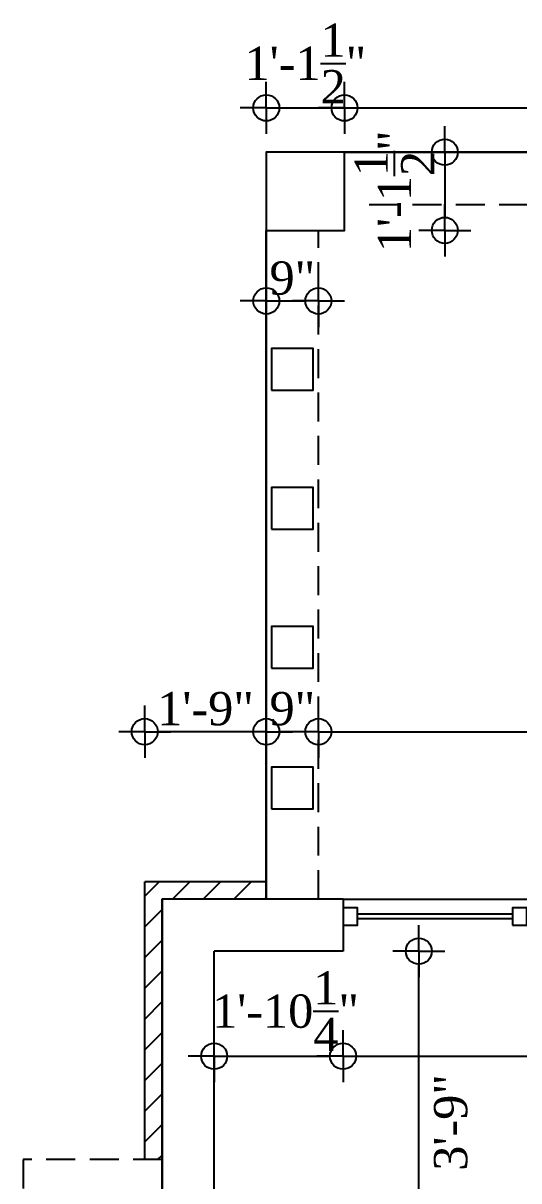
# Model space of a CAD drawing. Extents: x -4781 to 3971, y -2954 to -1072.
# Drawn here: x -4776.8 to -4691.1, y -1891.3 to -1691.4 of the extents above; entities that cross this region are included whole.
import ezdxf

# ---------------------------------------------------------------- set-up
doc = ezdxf.new("R2010")
doc.units = 0
doc.header["$LTSCALE"] = 20
doc.header["$MEASUREMENT"] = 0
doc.header["$PDMODE"] = 34
doc.linetypes.add('HIDDEN', pattern=[0.375, 0.25, -0.125])
doc.layers.get('0').update_dxf_attribs({"linetype": 'CONTINUOUS'})
doc.layers.get('DEFPOINTS').update_dxf_attribs({"linetype": 'CONTINUOUS'})
doc.layers.add('area', color=3, linetype='CONTINUOUS', plot=False)
for name, color, linetype in [('DIMLINE', 254, 'CONTINUOUS'), ('glass', 4, 'CONTINUOUS'), ('Roof lilne', 31, 'CONTINUOUS'), ('wall', 13, 'CONTINUOUS')]:
    doc.layers.add(name, color=color, linetype=linetype)
doc.styles.add('DIMTEXT', font='times_1.ttf')
doc.dimstyles.new('ARCH_48_0', dxfattribs={"dimtxt": 5.75, "dimasz": 2.25, "dimexe": 0.25, "dimexo": 0, "dimgap": 1, "dimtad": 1, "dimzin": 3, "dimdsep": 46, "dimlunit": 4, "dimtxsty": 'DIMTEXT', "dimblk": 'BLK', "dimcen": 0, "dimdle": 0.09375, "dimse1": 1, "dimse2": 1, "dimclrd": 254, "dimclrt": 3, "dimadec": 1, "dimazin": 0, "dimtfac": 1, "dimtix": 1, "dimtmove": 2, "dimatfit": 3, "dimldrblk": 'NONE', "dimfxl": 0.25, "dimtvp": 1.4625, "dimtolj": 1, "dimtzin": 15, "dimarcsym": 0})

# ---------------------------------------------------------------- blocks, each defined once
blk = doc.blocks.new('BLK')
for q in [(0, 2), (-2, 0), (2, 0), (0, -2)]:
    blk.add_line((0, 0), q)
blk.add_circle((0, 0), 1)
blk = doc.blocks.new('*D666')
at = {"layer": 'DEFPOINTS', "color": 0, "lineweight": -2, "transparency": 16777216}
for p in [(-4721.52, -1850.13), (-4721.52, -1869.8), (-4743.77, -1890.49)]:
    blk.add_point(p, dxfattribs=at)
at = {"layer": 'DIMLINE', "color": 254, "lineweight": -2, "transparency": 16777216}
blk.add_line((-4741.52, -1869.8), (-4723.77, -1869.8), dxfattribs=at)
at = {"layer": 'DIMLINE', "color": 254, "lineweight": -2, "transparency": 16777216, "xscale": 2.25, "yscale": 2.25, "zscale": 2.25, "rotation": 180}
blk.add_blockref('BLK', (-4743.77, -1869.8), dxfattribs=at)
at = {"layer": 'DIMLINE', "color": 254, "lineweight": -2, "transparency": 16777216, "xscale": 2.25, "yscale": 2.25, "zscale": 2.25}
blk.add_blockref('BLK', (-4721.52, -1869.8), dxfattribs=at)
at = {"layer": 'DIMLINE', "color": 3, "lineweight": -2, "transparency": 16777216, "insert": (-4731.45, -1862.01), "char_height": 5.75, "attachment_point": 5, "style": 'DIMTEXT'}
blk.add_mtext('\\A1;1\'-10{\\H1.000000x;\\S1/4;}"', dxfattribs=at)
blk = doc.blocks.new('_None')
blk = doc.blocks.new('*D667')
at = {"layer": 'DEFPOINTS', "color": 0, "lineweight": -2, "transparency": 16777216}
for p in [(-4721.52, -1851.65), (-4628.02, -1851.65), (-4628.02, -1869.8)]:
    blk.add_point(p, dxfattribs=at)
at = {"layer": 'DIMLINE', "color": 254, "lineweight": -2, "transparency": 16777216}
blk.add_line((-4719.27, -1869.8), (-4630.27, -1869.8), dxfattribs=at)
at = {"layer": 'DIMLINE', "color": 254, "lineweight": -2, "transparency": 16777216, "xscale": 2.25, "yscale": 2.25, "zscale": 2.25, "rotation": 180}
blk.add_blockref('BLK', (-4721.52, -1869.8), dxfattribs=at)
at = {"layer": 'DIMLINE', "color": 254, "lineweight": -2, "transparency": 16777216, "xscale": 2.25, "yscale": 2.25, "zscale": 2.25}
blk.add_blockref('BLK', (-4628.02, -1869.8), dxfattribs=at)
at = {"layer": 'DIMLINE', "color": 3, "lineweight": -2, "transparency": 16777216, "insert": (-4674.77, -1862.05), "char_height": 5.75, "attachment_point": 5, "style": 'DIMTEXT'}
blk.add_mtext('\\A1;7\'-9{\\H1.000000x;\\S1/2;}"', dxfattribs=at)
blk = doc.blocks.new('*D719')
at = {"layer": 'DEFPOINTS', "color": 0, "lineweight": -2, "transparency": 16777216}
for p in [(-4721.27, -1706), (-4734.77, -1713.65), (-4721.27, -1713.65)]:
    blk.add_point(p, dxfattribs=at)
at = {"layer": 'DIMLINE', "color": 254, "lineweight": -2, "transparency": 16777216}
for p, q in [((-4737.02, -1706), (-4739.27, -1706)), ((-4734.77, -1706), (-4721.27, -1706)), ((-4719.02, -1706), (-4716.77, -1706))]:
    blk.add_line(p, q, dxfattribs=at)
at = {"layer": 'DIMLINE', "color": 254, "lineweight": -2, "transparency": 16777216, "xscale": 2.25, "yscale": 2.25, "zscale": 2.25}
blk.add_blockref('BLK', (-4734.77, -1706), dxfattribs=at)
at = {"layer": 'DIMLINE', "color": 254, "lineweight": -2, "transparency": 16777216, "xscale": 2.25, "yscale": 2.25, "zscale": 2.25, "rotation": 180}
blk.add_blockref('BLK', (-4721.27, -1706), dxfattribs=at)
at = {"layer": 'DIMLINE', "color": 3, "lineweight": -2, "transparency": 16777216, "insert": (-4728.02, -1698.31), "char_height": 5.75, "attachment_point": 5, "style": 'DIMTEXT'}
blk.add_mtext('\\A1;1\'-1{\\H1.000000x;\\S1/2;}"', dxfattribs=at)
blk = doc.blocks.new('*D720')
at = {"layer": 'DEFPOINTS', "color": 0, "lineweight": -2, "transparency": 16777216}
for p in [(-4610.27, -1706), (-4610.27, -1713.65), (-4721.27, -1714.59)]:
    blk.add_point(p, dxfattribs=at)
at = {"layer": 'DIMLINE', "color": 254, "lineweight": -2, "transparency": 16777216}
blk.add_line((-4719.02, -1706), (-4612.52, -1706), dxfattribs=at)
at = {"layer": 'DIMLINE', "color": 254, "lineweight": -2, "transparency": 16777216, "xscale": 2.25, "yscale": 2.25, "zscale": 2.25, "rotation": 180}
blk.add_blockref('BLK', (-4721.27, -1706), dxfattribs=at)
at = {"layer": 'DIMLINE', "color": 254, "lineweight": -2, "transparency": 16777216, "xscale": 2.25, "yscale": 2.25, "zscale": 2.25}
blk.add_blockref('BLK', (-4610.27, -1706), dxfattribs=at)
at = {"layer": 'DIMLINE', "color": 3, "lineweight": -2, "transparency": 16777216, "insert": (-4660.92, -1700.71), "char_height": 5.75, "attachment_point": 5, "style": 'DIMTEXT'}
blk.add_mtext('\\A1;9\'-3"', dxfattribs=at)
blk = doc.blocks.new('*D721')
at = {"layer": 'DEFPOINTS', "color": 0, "lineweight": -2, "transparency": 16777216}
for p in [(-4721.02, -1713.65), (-4721.27, -1727.15), (-4703.94, -1727.15)]:
    blk.add_point(p, dxfattribs=at)
at = {"layer": 'DIMLINE', "color": 254, "lineweight": -2, "transparency": 16777216}
blk.add_line((-4703.94, -1715.9), (-4703.94, -1724.9), dxfattribs=at)
at = {"layer": 'DIMLINE', "color": 254, "lineweight": -2, "transparency": 16777216, "xscale": 2.25, "yscale": 2.25, "zscale": 2.25}
for p, rotation in [((-4703.94, -1713.65), 90), ((-4703.94, -1727.15), 270)]:
    blk.add_blockref('BLK', p, dxfattribs=dict(at, rotation=rotation))
at = {"layer": 'DIMLINE', "color": 3, "lineweight": -2, "transparency": 16777216, "insert": (-4712.64, -1720.4), "char_height": 5.75, "attachment_point": 5, "rotation": 90, "style": 'DIMTEXT'}
blk.add_mtext('\\A1;1\'-1{\\H1.000000x;\\S1/2;}"', dxfattribs=at)
blk = doc.blocks.new('*D722')
at = {"layer": 'DEFPOINTS', "color": 0, "lineweight": -2, "transparency": 16777216}
for p in [(-4734.77, -1727.15), (-4725.77, -1727.15), (-4725.77, -1739.35)]:
    blk.add_point(p, dxfattribs=at)
at = {"layer": 'DIMLINE', "color": 254, "lineweight": -2, "transparency": 16777216}
blk.add_line((-4732.52, -1739.35), (-4728.02, -1739.35), dxfattribs=at)
at = {"layer": 'DIMLINE', "color": 254, "lineweight": -2, "transparency": 16777216, "xscale": 2.25, "yscale": 2.25, "zscale": 2.25, "rotation": 180}
blk.add_blockref('BLK', (-4734.77, -1739.35), dxfattribs=at)
at = {"layer": 'DIMLINE', "color": 254, "lineweight": -2, "transparency": 16777216, "xscale": 2.25, "yscale": 2.25, "zscale": 2.25}
blk.add_blockref('BLK', (-4725.77, -1739.35), dxfattribs=at)
at = {"layer": 'DIMLINE', "color": 3, "lineweight": -2, "transparency": 16777216, "insert": (-4730.27, -1735.42), "char_height": 5.75, "attachment_point": 5, "style": 'DIMTEXT'}
blk.add_mtext('\\A1;9"', dxfattribs=at)
blk = doc.blocks.new('*D723')
at = {"layer": 'DEFPOINTS', "color": 0, "lineweight": -2, "transparency": 16777216}
for p in [(-4725.77, -1805.95), (-4605.77, -1808.77), (-4605.77, -1813.74)]:
    blk.add_point(p, dxfattribs=at)
at = {"layer": 'DIMLINE', "color": 254, "lineweight": -2, "transparency": 16777216}
blk.add_line((-4723.52, -1813.74), (-4608.02, -1813.74), dxfattribs=at)
at = {"layer": 'DIMLINE', "color": 254, "lineweight": -2, "transparency": 16777216, "xscale": 2.25, "yscale": 2.25, "zscale": 2.25, "rotation": 180}
blk.add_blockref('BLK', (-4725.77, -1813.74), dxfattribs=at)
at = {"layer": 'DIMLINE', "color": 254, "lineweight": -2, "transparency": 16777216, "xscale": 2.25, "yscale": 2.25, "zscale": 2.25}
blk.add_blockref('BLK', (-4605.77, -1813.74), dxfattribs=at)
at = {"layer": 'DIMLINE', "color": 3, "lineweight": -2, "transparency": 16777216, "insert": (-4665.77, -1809.81), "char_height": 5.75, "attachment_point": 5, "style": 'DIMTEXT'}
blk.add_mtext('\\A1;10\'-0"', dxfattribs=at)
blk = doc.blocks.new('*D724')
at = {"layer": 'DEFPOINTS', "color": 0, "lineweight": -2, "transparency": 16777216}
for p in [(-4734.77, -1809.24), (-4725.77, -1809.33), (-4734.77, -1813.74)]:
    blk.add_point(p, dxfattribs=at)
at = {"layer": 'DIMLINE', "color": 254, "lineweight": -2, "transparency": 16777216}
blk.add_line((-4728.02, -1813.74), (-4732.52, -1813.74), dxfattribs=at)
at = {"layer": 'DIMLINE', "color": 254, "lineweight": -2, "transparency": 16777216, "xscale": 2.25, "yscale": 2.25, "zscale": 2.25, "rotation": 180}
blk.add_blockref('BLK', (-4734.77, -1813.74), dxfattribs=at)
at = {"layer": 'DIMLINE', "color": 254, "lineweight": -2, "transparency": 16777216, "xscale": 2.25, "yscale": 2.25, "zscale": 2.25}
blk.add_blockref('BLK', (-4725.77, -1813.74), dxfattribs=at)
at = {"layer": 'DIMLINE', "color": 3, "lineweight": -2, "transparency": 16777216, "insert": (-4730.27, -1809.8), "char_height": 5.75, "attachment_point": 5, "style": 'DIMTEXT'}
blk.add_mtext('\\A1;9"', dxfattribs=at)
blk = doc.blocks.new('*D738')
at = {"layer": 'DEFPOINTS', "color": 0, "lineweight": -2, "transparency": 16777216}
for p in [(-4755.77, -1813.74), (-4755.77, -1839.65), (-4734.77, -1839.65)]:
    blk.add_point(p, dxfattribs=at)
at = {"layer": 'DIMLINE', "color": 254, "lineweight": -2, "transparency": 16777216}
blk.add_line((-4737.02, -1813.74), (-4753.52, -1813.74), dxfattribs=at)
at = {"layer": 'DIMLINE', "color": 254, "lineweight": -2, "transparency": 16777216, "xscale": 2.25, "yscale": 2.25, "zscale": 2.25, "rotation": 180}
blk.add_blockref('BLK', (-4755.77, -1813.74), dxfattribs=at)
at = {"layer": 'DIMLINE', "color": 254, "lineweight": -2, "transparency": 16777216, "xscale": 2.25, "yscale": 2.25, "zscale": 2.25}
blk.add_blockref('BLK', (-4734.77, -1813.74), dxfattribs=at)
at = {"layer": 'DIMLINE', "color": 3, "lineweight": -2, "transparency": 16777216, "insert": (-4745.27, -1809.8), "char_height": 5.75, "attachment_point": 5, "style": 'DIMTEXT'}
blk.add_mtext('\\A1;1\'-9"', dxfattribs=at)
blk = doc.blocks.new('*D775')
at = {"layer": 'DEFPOINTS', "color": 0, "lineweight": -2, "transparency": 16777216}
for p in [(-4743.77, -1851.65), (-4708.43, -1851.65), (-4745.41, -1896.65)]:
    blk.add_point(p, dxfattribs=at)
at = {"layer": 'DIMLINE', "color": 254, "lineweight": -2, "transparency": 16777216}
blk.add_line((-4708.43, -1894.4), (-4708.43, -1853.9), dxfattribs=at)
at = {"layer": 'DIMLINE', "color": 254, "lineweight": -2, "transparency": 16777216, "xscale": 2.25, "yscale": 2.25, "zscale": 2.25}
for p, rotation in [((-4708.43, -1851.65), 90), ((-4708.43, -1896.65), 270)]:
    blk.add_blockref('BLK', p, dxfattribs=dict(at, rotation=rotation))
at = {"layer": 'DIMLINE', "color": 3, "lineweight": -2, "transparency": 16777216, "insert": (-4702.9, -1881.24), "char_height": 5.75, "attachment_point": 5, "rotation": 90, "style": 'DIMTEXT'}
blk.add_mtext('\\A1;3\'-9"', dxfattribs=at)

msp = doc.modelspace()

# ---------------------------------------------------------------- hatches: boundary and pattern name
at = {"lineweight": -2}
h = msp.add_hatch(dxfattribs=at)
h.set_pattern_fill('ANSI31', color=8, scale=30, style=0)
h.set_pattern_definition([(45, (-2462.226, -1001.7172), (-2.6516504, 2.6516504), [])])
h.paths.add_polyline_path([(-4734.772, -1839.654), (-4755.772, -1839.654), (-4755.772, -1887.654), (-4752.772, -1887.654), (-4752.772, -1842.654), (-4734.772, -1842.654)])

# ---------------------------------------------------------------- linework, layer by layer
for p, q in [((-4721.272, -1713.654), (-4610.272, -1713.654)), ((-4734.772, -1839.654), (-4734.772, -1727.154)), ((-4721.522, -1842.654), (-4628.022, -1842.654))]:
    msp.add_line(p, q)
at = {"linetype": 'HIDDEN'}
for p, q in [((-4717.022, -1722.654), (-4610.272, -1722.654)), ((-4725.772, -1842.654), (-4725.772, -1727.154))]:
    msp.add_line(p, q, dxfattribs=at)
at = {"lineweight": -2}
for points in [[(-4733.872, -1754.754), (-4726.672, -1754.754), (-4726.672, -1747.554), (-4733.872, -1747.554)], [(-4733.872, -1778.754), (-4726.672, -1778.754), (-4726.672, -1771.554), (-4733.872, -1771.554)], [(-4733.872, -1802.754), (-4726.672, -1802.754), (-4726.672, -1795.554), (-4733.872, -1795.554)], [(-4733.872, -1827.054), (-4726.672, -1827.054), (-4726.672, -1819.854), (-4733.872, -1819.854)]]:
    msp.add_lwpolyline(points, close=True, dxfattribs=at)
at = {"color": 2, "lineweight": -2}
for points in [[(-4721.521, -1847.154), (-4719.021, -1847.154), (-4719.021, -1844.154), (-4721.521, -1844.154)], [(-4692.27, -1847.154), (-4689.77, -1847.154), (-4689.77, -1844.154), (-4692.27, -1844.154)]]:
    msp.add_lwpolyline(points, close=True, dxfattribs=at)
at = {"layer": 'area', "lineweight": -2}
msp.add_lwpolyline([(-4734.772, -1713.654), (-4734.772, -1842.654), (-4752.772, -1842.654), (-4752.772, -2076.654), (-4619.022, -2076.654), (-4619.022, -2145.654), (-4421.522, -2145.654), (-4421.522, -2076.654), (-4287.772, -2076.654), (-4287.772, -1842.654), (-4305.772, -1842.654), (-4305.772, -1713.654), (-4443.772, -1713.654), (-4443.772, -1737.654), (-4596.772, -1737.654), (-4596.772, -1713.654), (-4734.772, -1713.654)], dxfattribs=at)
at = {"layer": 'glass', "lineweight": -2}
msp.add_lwpolyline([(-4692.27, -1846.095), (-4719.021, -1846.095), (-4719.021, -1845.213), (-4692.27, -1845.213)], close=True, dxfattribs=at)
at = {"layer": 'Roof lilne', "linetype": 'HIDDEN'}
for p, q in [((-4776.772, -1887.654), (-4776.772, -1929.654)), ((-4752.772, -1887.654), (-4776.772, -1887.654))]:
    msp.add_line(p, q, dxfattribs=at)
at = {"layer": 'wall'}
for p, q in [((-4734.772, -1839.654), (-4755.772, -1839.654)), ((-4752.772, -1896.654), (-4752.772, -1842.654)), ((-4721.522, -1842.654), (-4721.522, -1851.654)), ((-4743.772, -1896.654), (-4743.772, -1851.654)), ((-4752.772, -1887.654), (-4755.772, -1887.654))]:
    msp.add_line(p, q, dxfattribs=at)
at = {"layer": 'wall', "lineweight": -2}
for p, q in [((-4755.772, -1887.654), (-4755.772, -1839.654)), ((-4734.772, -1842.654), (-4734.772, -1839.654)), ((-4721.522, -1842.654), (-4752.772, -1842.654)), ((-4721.522, -1851.654), (-4743.772, -1851.654))]:
    msp.add_line(p, q, dxfattribs=at)
msp.add_lwpolyline([(-4734.772, -1727.154), (-4721.272, -1727.154), (-4721.272, -1713.654), (-4734.772, -1713.654), (-4734.772, -1727.154)], dxfattribs=at)

# ---------------------------------------------------------------- dimensions: what is measured, and where the dimension line sits
at = {"layer": 'DIMLINE', "lineweight": -2}
for base, p1, p2, picture, middle in [((-4721.272, -1706.002), (-4734.772, -1713.654), (-4721.272, -1713.654), '*D719', (-4728.022, -1698.306)), ((-4725.772, -1739.354), (-4734.772, -1727.154), (-4725.772, -1727.154), '*D722', (-4730.272, -1735.421)), ((-4755.772, -1813.737), (-4734.772, -1839.654), (-4755.772, -1839.654), '*D738', (-4745.272, -1809.804)), ((-4734.772, -1813.737), (-4725.772, -1809.333), (-4734.772, -1809.237), '*D724', (-4730.272, -1809.804)), ((-4605.772, -1813.737), (-4725.772, -1805.949), (-4605.772, -1808.769), '*D723', (-4665.772, -1809.812)), ((-4628.022, -1869.801), (-4721.522, -1851.654), (-4628.022, -1851.654), '*D667', (-4674.772, -1862.047))]:
    dim = msp.add_linear_dim(base=base, p1=p1, p2=p2, dimstyle='ARCH_48_0', override={"dimfxl": 0.18}, dxfattribs=at)
    dim.commit()
    dim.dimension.update_dxf_attribs({"geometry": picture, "text_midpoint": middle})
for base, p1, p2, picture, middle in [((-4610.272, -1706.002), (-4721.272, -1714.594), (-4610.272, -1713.654), '*D720', (-4660.919, -1700.708)), ((-4721.522, -1869.801), (-4743.772, -1890.495), (-4721.522, -1850.127), '*D666', (-4731.451, -1862.013))]:
    dim = msp.add_linear_dim(base=base, p1=p1, p2=p2, dimstyle='ARCH_48_0', override={"dimfxl": 0.18}, dxfattribs=at)
    dim.commit()
    dim.dimension.update_dxf_attribs({"geometry": picture, "text_midpoint": middle, "dimtype": 160})
for base, p1, p2, picture, middle in [((-4703.94, -1727.154), (-4721.022, -1713.654), (-4721.272, -1727.154), '*D721', (-4712.64, -1720.404)), ((-4708.432, -1851.654), (-4745.414, -1896.654), (-4743.772, -1851.654), '*D775', (-4702.901, -1881.241))]:
    dim = msp.add_linear_dim(base=base, p1=p1, p2=p2, angle=90, dimstyle='ARCH_48_0', override={"dimfxl": 0.18}, dxfattribs=at)
    dim.commit()
    dim.dimension.update_dxf_attribs({"geometry": picture, "text_midpoint": middle, "dimtype": 160})

doc.saveas('drawing.dxf')
